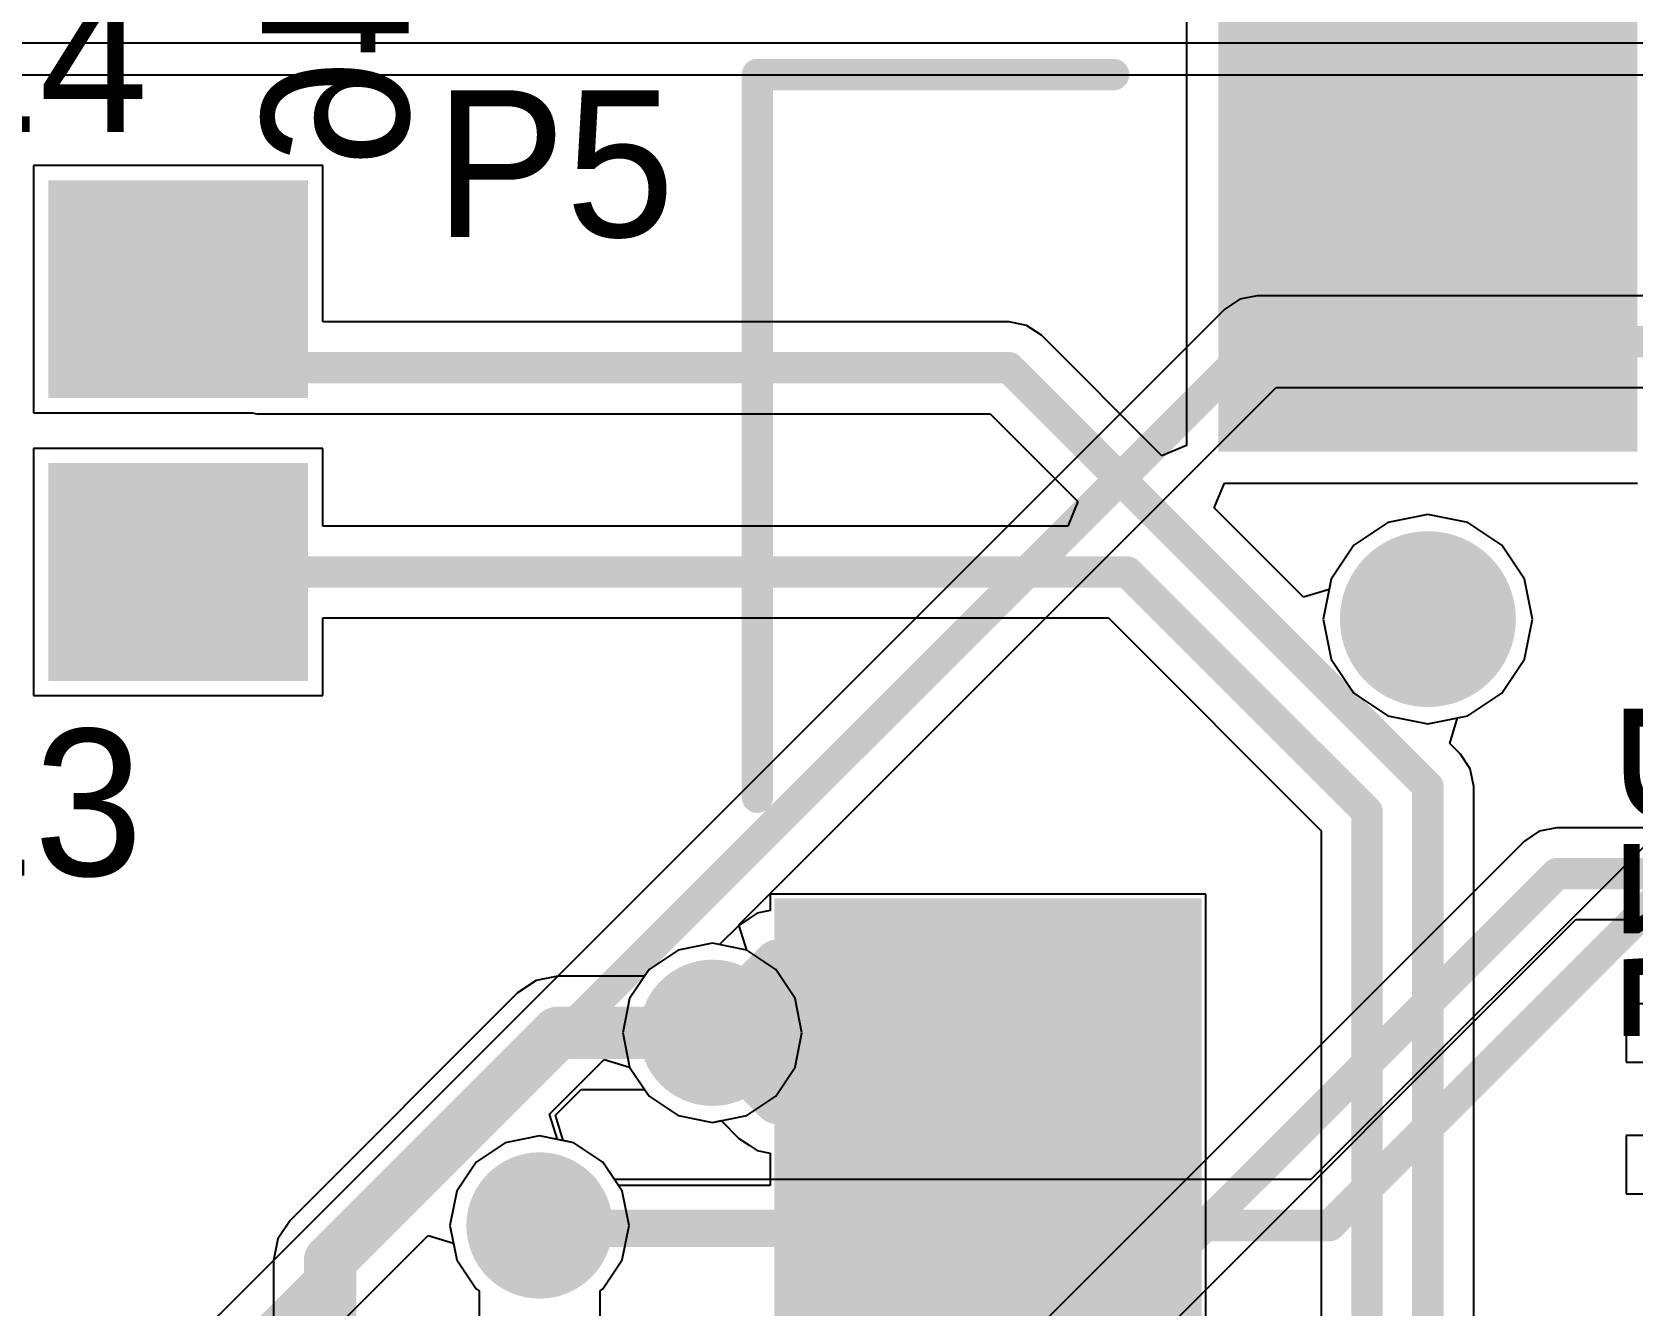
# Model space of a CAD drawing. Header units: millimetres. Extents: x 73 to 190, y 73 to 267.
# Drawn here: x 80.98 to 88.62, y 102.82 to 108.9 of the extents above; entities that cross this region are included whole.
import ezdxf

# ---------------------------------------------------------------- set-up
doc = ezdxf.new("R2010")
doc.units = ezdxf.units.MM
for name, color, linetype in [('BottomLayer', 5, 'Continuous'), ('BottomOverlay', 54, 'Continuous'), ('BottomSolder', 6, 'Continuous'), ('DrillDrawing', 1, 'Continuous'), ('KeepOutLayer', 6, 'Continuous'), ('Mechanical1', 6, 'Continuous'), ('MidLayer1', 16, 'Continuous'), ('MidLayer2', 76, 'Continuous'), ('MultiLayer', 9, 'Continuous'), ('PadHoleLayer', 156, 'Continuous'), ('TopLayer', 1, 'Continuous'), ('TopOverlay', 2, 'Continuous'), ('TopPaste', 8, 'Continuous'), ('TopSolder', 216, 'Continuous'), ('ViaHoleLayer', 16, 'Continuous')]:
    doc.layers.add(name, color=color, linetype=linetype)

msp = doc.modelspace()

# ---------------------------------------------------------------- linework, layer by layer
at = {"layer": 'BottomLayer'}
for p, q in [((86.7419, 107.6275), (86.6708, 107.58)), ((86.8258, 107.6442), (86.7419, 107.6275)), ((89.5092, 107.6442), (86.8258, 107.6442)), ((86.6708, 107.58), (79.995, 100.9042)), ((84.3519, 104.6411), (86.9166, 107.2058)), ((86.9166, 107.2058), (89.6, 107.2058)), ((87.64, 106.5996), (87.4488, 106.5616)), ((87.8312, 106.5616), (87.64, 106.5996)), ((87.4488, 106.5616), (87.2867, 106.4533)), ((87.9933, 106.4533), (87.8312, 106.5616)), ((87.2867, 106.4533), (87.1784, 106.2912)), ((88.1016, 106.2912), (87.9933, 106.4533)), ((87.1784, 106.2912), (87.1404, 106.1)), ((88.1396, 106.1), (88.1016, 106.2912)), ((87.1404, 106.1), (87.1784, 105.9088)), ((88.1016, 105.9088), (88.1396, 106.1)), ((87.1784, 105.9088), (87.2867, 105.7467)), ((87.9933, 105.7467), (88.1016, 105.9088)), ((87.2867, 105.7467), (87.4488, 105.6384)), ((87.8312, 105.6384), (87.9933, 105.7467)), ((87.4488, 105.6384), (87.64, 105.6004)), ((87.64, 105.6004), (87.8312, 105.6384)), ((88.172, 105.0875), (88.1009, 105.04)), ((88.2559, 105.1042), (88.172, 105.0875)), ((89.46, 105.1042), (88.2559, 105.1042)), ((88.1009, 105.04), (84.9053, 101.8444)), ((84.3886, 104.5201), (84.3519, 104.6411)), ((84.826, 101.145), (88.3467, 104.6658)), ((88.3467, 104.6658), (89.46, 104.6658)), ((84.5273, 104.4274), (84.3886, 104.5201)), ((84.62, 104.2887), (84.5273, 104.4274)), ((84.6526, 104.125), (84.62, 104.2887)), ((84.62, 103.9614), (84.6526, 104.125)), ((83.4481, 103.7373), (83.7089, 103.9981)), ((83.7089, 103.9981), (83.8299, 103.9614)), ((83.8299, 103.9614), (83.9226, 103.8226)), ((84.5273, 103.8226), (84.62, 103.9614)), ((83.9226, 103.8226), (84.0613, 103.7299)), ((84.3886, 103.7299), (84.5273, 103.8226)), ((83.4849, 103.6157), (83.4481, 103.7373)), ((84.0613, 103.7299), (84.225, 103.6974)), ((84.225, 103.6974), (84.3886, 103.7299)), ((83.5636, 103.6001), (83.4849, 103.6157)), ((83.7024, 103.5074), (83.5636, 103.6001)), ((83.7951, 103.3687), (83.7024, 103.5074)), ((83.8276, 103.205), (83.7951, 103.3687)), ((83.7951, 103.0414), (83.8276, 103.205)), ((80.3692, 100.6584), (82.8677, 103.157)), ((82.8677, 103.157), (82.9893, 103.1201)), ((82.9893, 103.1201), (83.0049, 103.0414)), ((83.0049, 103.0414), (83.0976, 102.9026)), ((83.7024, 102.9026), (83.7951, 103.0414)), ((83.0976, 102.9026), (83.1113, 102.8935)), ((83.1113, 102.8935), (83.1113, 102.7665)), ((83.6887, 102.8935), (83.7024, 102.9026)), ((83.6887, 102.7665), (83.6887, 102.8935))]:
    msp.add_line(p, q, dxfattribs=at)
at = {"layer": 'BottomLayer', "const_width": 0.15}
for points in [[(80.15, 100.7492), (86.8258, 107.425)], [(86.8258, 107.425), (89.6, 107.425)], [(84.671, 101.3), (88.2559, 104.885)], [(88.2559, 104.885), (90.0891, 104.885)]]:
    msp.add_lwpolyline(points, dxfattribs=at)
at = {"layer": 'BottomLayer'}
for points, const_width in [([(86.7883, 107.425, 1), (86.8633, 107.425, 1)], 0.075), ([(86.7883, 107.425, 1), (86.8633, 107.425, 1)], 0.075), ([(87.465, 106.1, 1), (87.815, 106.1, 1)], 0.35), ([(88.2184, 104.885, 1), (88.2934, 104.885, 1)], 0.075), ([(88.2184, 104.885, 1), (88.2934, 104.885, 1)], 0.075), ([(84.0853, 104.125, 1), (84.3647, 104.125, 1)], 0.2794), ([(83.2603, 103.205, 1), (83.5397, 103.205, 1)], 0.2794)]:
    msp.add_lwpolyline(points, format="xyb", close=True, dxfattribs=dict(at, const_width=const_width))
at = {"layer": 'BottomSolder'}
for points, const_width in [([(87.43, 106.1, 1), (87.85, 106.1, 1)], 0.42), ([(84.0503, 104.125, 1), (84.3997, 104.125, 1)], 0.3494), ([(83.2253, 103.205, 1), (83.5747, 103.205, 1)], 0.3494)]:
    msp.add_lwpolyline(points, format="xyb", close=True, dxfattribs=dict(at, const_width=const_width))
at = {"layer": 'DrillDrawing', "const_width": 0.15}
msp.add_lwpolyline([(74.931, 89.9697, -0.518122), (98.9409, 126.9804)], format="xyb", dxfattribs=at)
at = {"layer": 'DrillDrawing', "const_width": 0.1524}
for points in [[(84.1488, 104.125, 1), (84.3012, 104.125, 1)], [(83.3238, 103.205, 1), (83.4762, 103.205, 1)]]:
    msp.add_lwpolyline(points, format="xyb", close=True, dxfattribs=at)
at = {"layer": 'KeepOutLayer', "const_width": 0.15}
msp.add_lwpolyline([(74.931, 89.9697, -0.518122), (98.9409, 126.9804)], format="xyb", dxfattribs=at)
at = {"layer": 'Mechanical1', "const_width": 0.15}
msp.add_lwpolyline([(74.931, 89.9697, -0.518122), (98.9409, 126.9804)], format="xyb", dxfattribs=at)
at = {"layer": 'MidLayer1'}
for p, q in [((87.64, 106.5996), (87.4488, 106.5616)), ((87.8312, 106.5616), (87.64, 106.5996)), ((87.4488, 106.5616), (87.2867, 106.4533)), ((87.9933, 106.4533), (87.8312, 106.5616)), ((87.2867, 106.4533), (87.1784, 106.2912)), ((88.1016, 106.2912), (87.9933, 106.4533)), ((87.1784, 106.2912), (87.1404, 106.1)), ((88.1396, 106.1), (88.1016, 106.2912)), ((87.1404, 106.1), (87.1784, 105.9088)), ((88.1016, 105.9088), (88.1396, 106.1)), ((87.1784, 105.9088), (87.2867, 105.7467)), ((87.9933, 105.7467), (88.1016, 105.9088)), ((87.2867, 105.7467), (87.4488, 105.6384)), ((87.8312, 105.6384), (87.9933, 105.7467)), ((87.4488, 105.6384), (87.64, 105.6004)), ((87.64, 105.6004), (87.8312, 105.6384)), ((84.225, 104.5526), (84.0613, 104.5201)), ((84.3886, 104.5201), (84.225, 104.5526)), ((84.0613, 104.5201), (83.9226, 104.4274)), ((84.5273, 104.4274), (84.3886, 104.5201)), ((83.9226, 104.4274), (83.8299, 104.2887)), ((84.62, 104.2887), (84.5273, 104.4274)), ((83.8299, 104.2887), (83.7974, 104.125)), ((84.6526, 104.125), (84.62, 104.2887)), ((83.7974, 104.125), (83.8299, 103.9614)), ((84.62, 103.9614), (84.6526, 104.125)), ((83.8299, 103.9614), (83.9226, 103.8226)), ((84.5273, 103.8226), (84.62, 103.9614)), ((83.9226, 103.8226), (84.0613, 103.7299)), ((84.3886, 103.7299), (84.5273, 103.8226)), ((84.0613, 103.7299), (84.225, 103.6974)), ((84.225, 103.6974), (84.3886, 103.7299)), ((83.4, 103.6326), (83.2364, 103.6001)), ((83.5636, 103.6001), (83.4, 103.6326)), ((83.2364, 103.6001), (83.0976, 103.5074)), ((83.7024, 103.5074), (83.5636, 103.6001)), ((83.0976, 103.5074), (83.0049, 103.3687)), ((83.7951, 103.3687), (83.7024, 103.5074)), ((83.0049, 103.3687), (82.9724, 103.205)), ((83.8276, 103.205), (83.7951, 103.3687)), ((82.9724, 103.205), (83.0049, 103.0414)), ((83.7951, 103.0414), (83.8276, 103.205)), ((83.0049, 103.0414), (83.0976, 102.9026)), ((83.7024, 102.9026), (83.7951, 103.0414)), ((83.0976, 102.9026), (83.1113, 102.8935)), ((83.1113, 102.8935), (83.1113, 102.7665)), ((83.6887, 102.8935), (83.7024, 102.9026)), ((83.6887, 102.7665), (83.6887, 102.8935))]:
    msp.add_line(p, q, dxfattribs=at)
for points, const_width in [([(87.465, 106.1, 1), (87.815, 106.1, 1)], 0.35), ([(84.0853, 104.125, 1), (84.3647, 104.125, 1)], 0.2794), ([(83.2603, 103.205, 1), (83.5397, 103.205, 1)], 0.2794)]:
    msp.add_lwpolyline(points, format="xyb", close=True, dxfattribs=dict(at, const_width=const_width))
at = {"layer": 'MidLayer2'}
for p, q in [((90.767, 108.85), (80.075, 108.85)), ((80.1146, 108.6985), (90.767, 108.6985)), ((87.64, 106.5996), (87.4488, 106.5616)), ((87.8312, 106.5616), (87.64, 106.5996)), ((87.4488, 106.5616), (87.2867, 106.4533)), ((87.9933, 106.4533), (87.8312, 106.5616)), ((87.2867, 106.4533), (87.1784, 106.2912)), ((88.1016, 106.2912), (87.9933, 106.4533)), ((87.1784, 106.2912), (87.1404, 106.1)), ((88.1396, 106.1), (88.1016, 106.2912)), ((87.1404, 106.1), (87.1784, 105.9088)), ((88.1016, 105.9088), (88.1396, 106.1)), ((87.1784, 105.9088), (87.2867, 105.7467)), ((87.9933, 105.7467), (88.1016, 105.9088)), ((87.2867, 105.7467), (87.4488, 105.6384)), ((87.8312, 105.6384), (87.9933, 105.7467)), ((87.4488, 105.6384), (87.64, 105.6004)), ((87.64, 105.6004), (87.8312, 105.6384)), ((88.9621, 105.305), (87.0813, 103.4242)), ((84.225, 104.5526), (84.0613, 104.5201)), ((84.3886, 104.5201), (84.225, 104.5526)), ((84.0613, 104.5201), (83.9226, 104.4274)), ((84.5273, 104.4274), (84.3886, 104.5201)), ((83.4866, 104.3952), (83.3832, 104.3746)), ((83.9011, 104.3952), (83.4866, 104.3952)), ((83.9226, 104.4274), (83.9011, 104.3952)), ((84.62, 104.2887), (84.5273, 104.4274)), ((83.2955, 104.3161), (82.2089, 103.2295)), ((83.3832, 104.3746), (83.2955, 104.3161)), ((84.6526, 104.125), (84.62, 104.2887)), ((84.62, 103.9614), (84.6526, 104.125)), ((84.5273, 103.8226), (84.62, 103.9614)), ((83.4755, 103.7318), (83.5985, 103.8548)), ((83.5985, 103.8548), (83.9011, 103.8548)), ((83.9011, 103.8548), (83.9226, 103.8226)), ((83.9226, 103.8226), (84.0613, 103.7299)), ((84.3886, 103.7299), (84.5273, 103.8226)), ((83.5123, 103.6103), (83.4755, 103.7318)), ((84.0613, 103.7299), (84.225, 103.6974)), ((84.225, 103.6974), (84.3886, 103.7299)), ((83.5636, 103.6001), (83.5123, 103.6103)), ((83.7024, 103.5074), (83.5636, 103.6001)), ((83.7579, 103.4242), (83.7024, 103.5074)), ((87.0813, 103.4242), (83.7579, 103.4242)), ((82.2089, 103.2295), (82.1504, 103.1418)), ((82.1504, 103.1418), (82.1298, 103.0384)), ((82.1298, 103.0384), (82.1298, 96.835))]:
    msp.add_line(p, q, dxfattribs=at)
for points, const_width in [([(87.465, 106.1, 1), (87.815, 106.1, 1)], 0.35), ([(84.0853, 104.125, 1), (84.3647, 104.125, 1)], 0.2794), ([(83.4241, 104.125, 1), (83.5491, 104.125, 1)], 0.125), ([(83.4241, 104.125, 1), (83.5491, 104.125, 1)], 0.125), ([(84.1625, 104.125, 1), (84.2875, 104.125, 1)], 0.125), ([(83.2603, 103.205, 1), (83.5397, 103.205, 1)], 0.2794), ([(83.3625, 103.205, 1), (83.4375, 103.205, 1)], 0.075), ([(87.1346, 103.205, 1), (87.2096, 103.205, 1)], 0.075), ([(87.1346, 103.205, 1), (87.2096, 103.205, 1)], 0.075), ([(82.3375, 103.0384, 1), (82.4625, 103.0384, 1)], 0.125), ([(82.3375, 103.0384, 1), (82.4625, 103.0384, 1)], 0.125)]:
    msp.add_lwpolyline(points, format="xyb", close=True, dxfattribs=dict(at, const_width=const_width))
for points, const_width in [([(87.1721, 103.205), (89.1171, 105.15)], 0.15), ([(82.4, 103.0384), (83.4866, 104.125)], 0.25), ([(83.4866, 104.125), (84.225, 104.125)], 0.25), ([(83.4, 103.205), (87.1721, 103.205)], 0.15), ([(82.4, 96.835), (82.4, 103.0384)], 0.25)]:
    msp.add_lwpolyline(points, dxfattribs=dict(at, const_width=const_width))
at = {"layer": 'MultiLayer'}
for points, const_width in [([(87.465, 106.1, 1), (87.815, 106.1, 1)], 0.35), ([(84.0853, 104.125, 1), (84.3647, 104.125, 1)], 0.2794), ([(83.2603, 103.205, 1), (83.5397, 103.205, 1)], 0.2794)]:
    msp.add_lwpolyline(points, format="xyb", close=True, dxfattribs=dict(at, const_width=const_width))
at = {"layer": 'PadHoleLayer', "const_width": 0.35}
msp.add_lwpolyline([(87.465, 106.1, 1), (87.815, 106.1, 1)], format="xyb", close=True, dxfattribs=at)
at = {"layer": 'TopLayer'}
for p, q in [((86.4883, 109.4), (86.4883, 106.9287)), ((82.365, 108.265), (80.985, 108.265)), ((80.985, 108.265), (80.985, 107.085)), ((82.365, 107.5192), (82.365, 108.265)), ((85.641, 107.5192), (82.365, 107.5192)), ((85.7249, 107.5025), (85.641, 107.5192)), ((85.796, 107.455), (85.7249, 107.5025)), ((86.3709, 106.8801), (85.796, 107.455)), ((80.985, 107.085), (82.0288, 107.085)), ((82.0288, 107.085), (82.05, 107.0808)), ((82.05, 107.0808), (85.5502, 107.0808)), ((85.5502, 107.0808), (85.9694, 106.6616)), ((82.365, 106.915), (80.985, 106.915)), ((80.985, 106.915), (80.985, 105.735)), ((82.365, 106.5442), (82.365, 106.915)), ((86.4883, 106.9287), (86.3709, 106.8801)), ((86.6199, 106.6311), (86.6685, 106.7485)), ((86.6685, 106.7485), (88.6398, 106.7485)), ((85.9694, 106.6616), (85.9208, 106.5442)), ((87.0469, 106.2041), (86.6199, 106.6311)), ((87.64, 106.5996), (87.4488, 106.5616)), ((87.8312, 106.5616), (87.64, 106.5996)), ((85.9208, 106.5442), (82.365, 106.5442)), ((87.4488, 106.5616), (87.2867, 106.4533)), ((87.9933, 106.4533), (87.8312, 106.5616)), ((87.2867, 106.4533), (87.1784, 106.2912)), ((88.1016, 106.2912), (87.9933, 106.4533)), ((87.1684, 106.241), (87.0469, 106.2041)), ((87.1784, 106.2912), (87.1684, 106.241)), ((88.1396, 106.1), (88.1016, 106.2912)), ((82.365, 105.735), (82.365, 106.1058)), ((82.365, 106.1058), (86.1151, 106.1058)), ((86.1151, 106.1058), (87.1308, 105.09)), ((88.1016, 105.9088), (88.1396, 106.1)), ((87.9933, 105.7467), (88.1016, 105.9088)), ((80.985, 105.735), (82.365, 105.735)), ((87.8312, 105.6384), (87.9933, 105.7467)), ((87.7441, 105.5069), (87.781, 105.6284)), ((87.781, 105.6284), (87.8312, 105.6384)), ((87.795, 105.456), (87.7441, 105.5069)), ((87.8425, 105.3849), (87.795, 105.456)), ((87.8592, 105.301), (87.8425, 105.3849)), ((87.8592, 102.1758), (87.8592, 105.301)), ((87.1308, 105.09), (87.1308, 101.9)), ((86.58, 104.787), (84.5, 104.787)), ((84.5, 104.787), (84.5, 104.7088)), ((86.58, 104.107), (86.58, 104.787)), ((84.4386, 104.6966), (84.4, 104.6709)), ((84.4841, 104.7057), (84.4386, 104.6966)), ((84.4386, 104.6966), (84.4386, 104.6966)), ((84.4386, 104.6966), (84.4386, 104.6966)), ((84.5, 104.7088), (84.4841, 104.7057)), ((84.3509, 104.638), (84.2588, 104.5459)), ((84.4, 104.6709), (84.3509, 104.638)), ((84.3509, 104.638), (84.3509, 104.638)), ((84.3509, 104.638), (84.3509, 104.638)), ((84.225, 104.5526), (84.0613, 104.5201)), ((84.2588, 104.5459), (84.225, 104.5526)), ((84.0613, 104.5201), (83.9226, 104.4274)), ((83.9226, 104.4274), (83.8299, 104.2887)), ((83.8299, 104.2887), (83.7974, 104.125)), ((88.7, 104.264), (88.586, 104.264)), ((88.586, 104.264), (88.586, 103.985)), ((83.7974, 104.125), (83.8299, 103.9614)), ((86.58, 103.472), (86.58, 104.107)), ((83.8299, 103.9614), (83.9226, 103.8226)), ((88.586, 103.985), (89.74, 103.985)), ((83.9226, 103.8226), (84.0613, 103.7299)), ((84.0613, 103.7299), (84.225, 103.6974)), ((84.225, 103.6974), (84.2663, 103.7056)), ((84.2663, 103.7056), (84.3509, 103.6209)), ((83.4, 103.6326), (83.2364, 103.6001)), ((83.5636, 103.6001), (83.4, 103.6326)), ((84.3509, 103.6209), (84.3509, 103.6209)), ((84.3509, 103.6209), (84.3509, 103.6209)), ((84.3509, 103.6209), (84.4, 103.5881)), ((89.74, 103.635), (88.586, 103.635)), ((88.586, 103.635), (88.586, 103.356)), ((83.2364, 103.6001), (83.0976, 103.5074)), ((83.7024, 103.5074), (83.5636, 103.6001)), ((84.4, 103.5881), (84.4386, 103.5624)), ((84.4386, 103.5624), (84.4386, 103.5624)), ((84.4386, 103.5624), (84.4386, 103.5624)), ((84.4386, 103.5624), (84.4841, 103.5533)), ((84.4841, 103.5533), (84.5, 103.5501)), ((84.5, 103.5501), (84.5, 103.472)), ((83.0976, 103.5074), (83.0049, 103.3687)), ((83.7767, 103.3962), (83.7024, 103.5074)), ((84.5, 103.472), (84.5, 103.3962)), ((86.58, 102.837), (86.58, 103.472)), ((84.5, 103.3962), (83.7767, 103.3962)), ((83.0049, 103.3687), (82.9724, 103.205)), ((88.586, 103.356), (88.7, 103.356)), ((82.9724, 103.205), (83.0049, 103.0414)), ((83.0049, 103.0414), (83.0976, 102.9026)), ((83.0976, 102.9026), (83.1113, 102.8935)), ((83.1113, 102.8935), (83.1113, 102.7665)), ((86.58, 102.361), (86.58, 102.837))]:
    msp.add_line(p, q, dxfattribs=at)
for points, const_width in [([(81.675, 107.675), (82.05, 107.3)], 0.15), ([(82.05, 107.3), (85.641, 107.3)], 0.15), ([(85.641, 107.3), (87.64, 105.301)], 0.15), ([(81.675, 106.325), (86.2059, 106.325)], 0.15), ([(86.2059, 106.325), (87.35, 105.1808)], 0.15), ([(87.64, 102.085), (87.64, 105.301)], 0.15), ([(87.35, 101.9), (87.35, 105.1808)], 0.15), ([(84.25, 104.155), (84.542, 104.447)], 0.25), ([(84.542, 104.447), (85.54, 104.447)], 0.25), ([(84.25, 104.104), (84.542, 103.812)], 0.25), ([(84.542, 103.812), (85.54, 103.812)], 0.25), ([(83.4, 103.205), (83.428, 103.177)], 0.15), ([(83.428, 103.177), (85.54, 103.177)], 0.15)]:
    msp.add_lwpolyline(points, dxfattribs=dict(at, const_width=const_width))
for points, const_width in [([(81.6375, 107.675, 1), (81.7125, 107.675, 1)], 0.075), ([(82.0125, 107.3, 1), (82.0875, 107.3, 1)], 0.075), ([(82.0125, 107.3, 1), (82.0875, 107.3, 1)], 0.075), ([(85.6035, 107.3, 1), (85.6785, 107.3, 1)], 0.075), ([(85.6035, 107.3, 1), (85.6785, 107.3, 1)], 0.075), ([(87.465, 106.1, 1), (87.815, 106.1, 1)], 0.35), ([(81.6375, 106.325, 1), (81.7125, 106.325, 1)], 0.075), ([(86.1684, 106.325, 1), (86.2434, 106.325, 1)], 0.075), ([(86.1684, 106.325, 1), (86.2434, 106.325, 1)], 0.075), ([(87.6025, 105.301, 1), (87.6775, 105.301, 1)], 0.075), ([(87.6025, 105.301, 1), (87.6775, 105.301, 1)], 0.075), ([(87.3125, 105.1808, 1), (87.3875, 105.1808, 1)], 0.075), ([(87.3125, 105.1808, 1), (87.3875, 105.1808, 1)], 0.075), ([(84.4795, 104.447, 1), (84.6045, 104.447, 1)], 0.125), ([(84.4795, 104.447, 1), (84.6045, 104.447, 1)], 0.125), ([(85.4775, 104.447, 1), (85.6025, 104.447, 1)], 0.125), ([(84.0853, 104.125, 1), (84.3647, 104.125, 1)], 0.2794), ([(84.1875, 104.155, 1), (84.3125, 104.155, 1)], 0.125), ([(84.1875, 104.104, 1), (84.3125, 104.104, 1)], 0.125), ([(84.4795, 103.812, 1), (84.6045, 103.812, 1)], 0.125), ([(84.4795, 103.812, 1), (84.6045, 103.812, 1)], 0.125), ([(85.4775, 103.812, 1), (85.6025, 103.812, 1)], 0.125), ([(83.2603, 103.205, 1), (83.5397, 103.205, 1)], 0.2794), ([(83.3625, 103.205, 1), (83.4375, 103.205, 1)], 0.075), ([(83.3905, 103.177, 1), (83.4655, 103.177, 1)], 0.075), ([(83.3905, 103.177, 1), (83.4655, 103.177, 1)], 0.075), ([(85.5025, 103.177, 1), (85.5775, 103.177, 1)], 0.075)]:
    msp.add_lwpolyline(points, format="xyb", close=True, dxfattribs=dict(at, const_width=const_width))
for points in [[(86.6398, 109.4), (86.6398, 106.9), (88.6398, 109.4), (88.6398, 106.9)], [(81.125, 107.225), (82.225, 107.225), (81.125, 108.125), (82.225, 108.125)], [(82.225, 106.775), (81.125, 106.775), (82.225, 105.875), (81.125, 105.875)], [(86.44, 104.247), (86.44, 104.647), (84.64, 104.247), (84.64, 104.647)], [(86.44, 103.612), (86.44, 104.012), (84.64, 103.612), (84.64, 104.012)], [(86.44, 102.977), (86.44, 103.377), (84.64, 102.977), (84.64, 103.377)]]:
    msp.add_solid(points, dxfattribs=at)
at = {"layer": 'TopOverlay', "const_width": 0.15}
for points in [[(84.44, 105.25), (84.44, 108.7)], [(84.44, 108.7), (86.14, 108.7)]]:
    msp.add_lwpolyline(points, dxfattribs=at)
at = {"layer": 'TopOverlay', "const_width": 0.075}
for points in [[(84.4025, 108.7, 1), (84.4775, 108.7, 1)], [(84.4025, 108.7, 1), (84.4775, 108.7, 1)], [(86.1025, 108.7, 1), (86.1775, 108.7, 1)], [(84.4025, 105.25, 1), (84.4775, 105.25, 1)]]:
    msp.add_lwpolyline(points, format="xyb", close=True, dxfattribs=at)
at = {"layer": 'TopPaste'}
for points in [[(81.175, 107.275), (82.175, 107.275), (81.175, 108.075), (82.175, 108.075)], [(82.175, 106.725), (81.175, 106.725), (82.175, 105.925), (81.175, 105.925)], [(86.39, 104.297), (86.39, 104.597), (84.69, 104.297), (84.69, 104.597)], [(86.39, 103.662), (86.39, 103.962), (84.69, 103.662), (84.69, 103.962)], [(86.39, 103.027), (86.39, 103.327), (84.69, 103.027), (84.69, 103.327)]]:
    msp.add_solid(points, dxfattribs=at)
at = {"layer": 'TopSolder'}
for points, const_width in [([(87.43, 106.1, 1), (87.85, 106.1, 1)], 0.42), ([(84.0503, 104.125, 1), (84.3997, 104.125, 1)], 0.3494), ([(83.2253, 103.205, 1), (83.5747, 103.205, 1)], 0.3494)]:
    msp.add_lwpolyline(points, format="xyb", close=True, dxfattribs=dict(at, const_width=const_width))
for points in [[(81.055, 107.155), (82.295, 107.155), (81.055, 108.195), (82.295, 108.195)], [(82.295, 106.845), (81.055, 106.845), (82.295, 105.805), (81.055, 105.805)], [(86.56, 104.127), (86.56, 104.767), (84.52, 104.127), (84.52, 104.767)], [(86.56, 103.492), (86.56, 104.132), (84.52, 103.492), (84.52, 104.132)], [(86.56, 102.857), (86.56, 103.497), (84.52, 102.857), (84.52, 103.497)], [(86.56, 102.222), (86.56, 102.862), (84.52, 102.222), (84.52, 102.862)]]:
    msp.add_solid(points, dxfattribs=at)
at = {"layer": 'ViaHoleLayer', "const_width": 0.1524}
for points in [[(84.1488, 104.125, 1), (84.3012, 104.125, 1)], [(83.3238, 103.205, 1), (83.4762, 103.205, 1)]]:
    msp.add_lwpolyline(points, format="xyb", close=True, dxfattribs=at)

# ---------------------------------------------------------------- texts
at = {"layer": 'BottomOverlay', "text_generation_flag": 2}
for s, p in [('C46', (82.775, 109.975)), ('R75', (89.275, 105.75))]:
    msp.add_text(s, height=0.7, rotation=90, dxfattribs=at).set_placement(p)
at = {"layer": 'TopOverlay'}
for s, p in [('R14', (79.815, 108.425)), ('R13', (79.79, 104.875))]:
    msp.add_text(s, height=0.7, rotation=360, dxfattribs=at).set_placement(p)
msp.add_text('P5', height=0.7, dxfattribs=at).set_placement((82.9, 107.925))

doc.saveas('drawing.dxf')
